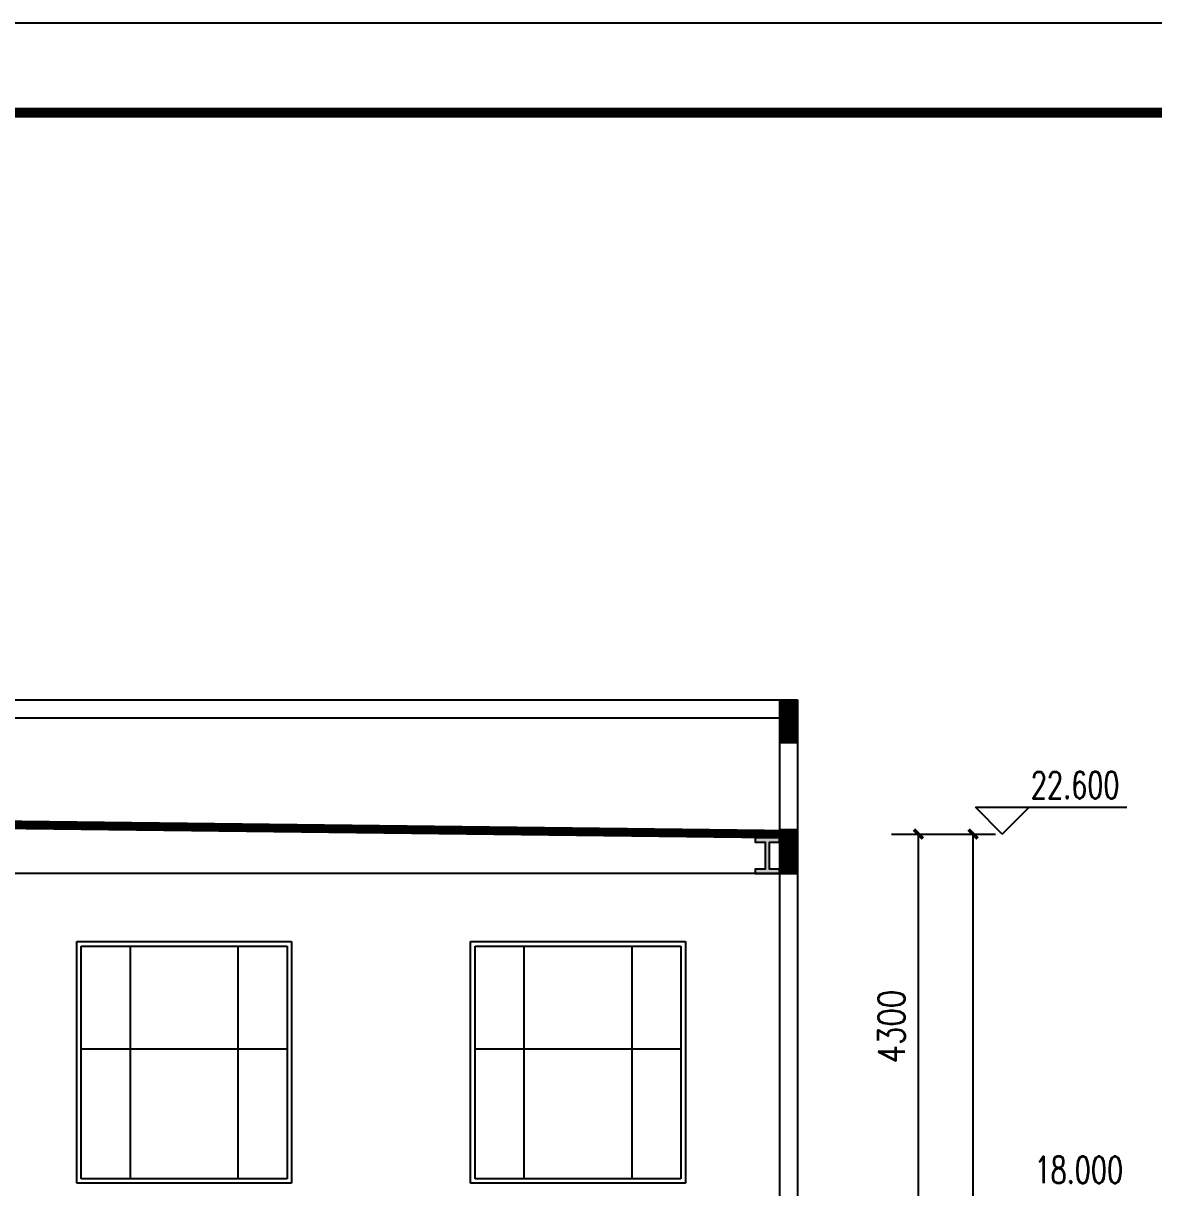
# Model space of a CAD drawing. Header units: millimetres. Extents: x 591771 to 1936534, y -622016 to 355666.
# Drawn here: x 652220 to 664848, y 10062 to 23071 of the extents above; entities that cross this region are included whole.
import ezdxf

# ---------------------------------------------------------------- set-up
doc = ezdxf.new("R2010")
doc.units = ezdxf.units.MM
doc.header["$LTSCALE"] = 80
for name, color, linetype in [('\\M+5B4B0\\M+5BBA7', 124, 'Continuous'), ('\\M+5BDA8-\\M+5B1EA\\M+5B8DF', 3, 'Continuous'), ('\\M+5BDA8-\\M+5B3DF\\M+5B4E7', 3, 'Continuous'), ('\\M+5C1A2\\M+5C3E6\\M+5CFDF\\M+5CCF51', 7, 'Continuous'), ('\\M+5CDBC\\M+5BFF2', 252, 'Continuous'), ('COLUMN', 2, 'Continuous'), ('PUB_TEXT', 7, 'Continuous')]:
    doc.layers.add(name, color=color, linetype=linetype)
doc.styles.add('A-STANDARD', font='SIMPLEX', dxfattribs={"bigfont": 'GBCBIG'})
doc.styles.add('DIM_FONT', font='SIMPLEX.shx', dxfattribs={"width": 0.8})
doc.dimstyles.new('DIMN', dxfattribs={"dimtxt": 300, "dimasz": 100, "dimexe": 250, "dimexo": 300, "dimgap": 150, "dimtad": 1, "dimdec": 0, "dimzin": 0, "dimdsep": 46, "dimtxsty": 'DIM_FONT', "dimblk": 'ARCHTICK', "dimcen": 0.09, "dimclrt": 7, "dimazin": 2, "dimtfac": 1, "dimtdec": 0, "dimtix": 1, "dimtmove": 2, "dimatfit": 3, "dimldrblk": 'ARCHTICK', "dimfxl": 0, "dimtolj": 1, "dimtzin": 0, "dimarcsym": 0})

# ---------------------------------------------------------------- blocks, each defined once
blk = doc.blocks.new('A$C4C590835')
blk.add_hatch(color=256).paths.add_polyline_path([(160, 350), (270, 350), (270, 400), (0, 400), (0, 350), (110, 350), (110, 50), (0, 50), (0, 0), (270, 0), (270, 50), (160, 50)])
at = {"layer": 'COLUMN'}
blk.add_lwpolyline([(0, 350), (0, 400), (270, 400), (270, 350), (160, 350), (160, 50), (270, 50), (270, 0), (0, 0), (0, 50), (110, 50), (110, 350), (0, 350)], close=True, dxfattribs=at)
blk = doc.blocks.new('_ArchTick')
at = {"color": 0, "linetype": 'ByBlock', "const_width": 0.4}
blk.add_lwpolyline([(-0.5, -0.5), (0.5, 0.5)], dxfattribs=at)
blk = doc.blocks.new('*D154')
at = {"layer": '\\M+5BDA8-\\M+5B3DF\\M+5B4E7', "color": 0, "lineweight": -2, "transparency": 16777216}
for p, q in [((661918, 14012), (662469, 14012)), ((662219, 9712), (662219, 14012)), ((661918, 9712), (662469, 9712))]:
    blk.add_line(p, q, dxfattribs=at)
at = {"layer": 'Defpoints', "color": 0, "transparency": 16777216}
for p in [(661618, 14012), (662219, 14012), (661618, 9712)]:
    blk.add_point(p, dxfattribs=at)
at = {"layer": '\\M+5BDA8-\\M+5B3DF\\M+5B4E7', "color": 0, "lineweight": -2, "transparency": 16777216, "xscale": 100, "yscale": 100, "zscale": 100}
for p, rotation in [((662219, 14012), 90), ((662219, 9712), 270)]:
    blk.add_blockref('_ArchTick', p, dxfattribs=dict(at, rotation=rotation))
at = {"layer": '\\M+5BDA8-\\M+5B3DF\\M+5B4E7', "color": 7, "transparency": 16777216, "insert": (661919, 11862), "char_height": 300, "attachment_point": 5, "rotation": 90, "style": 'DIM_FONT'}
blk.add_mtext('\\A1;4300', dxfattribs=at)
blk = doc.blocks.new('*D155')
at = {"layer": '\\M+5BDA8-\\M+5B3DF\\M+5B4E7', "color": 0, "lineweight": -2, "transparency": 16777216}
for p, q in [((662119, 14012), (663081, 14012)), ((662831, -8788), (662831, 14012)), ((662119, -8788), (663081, -8788))]:
    blk.add_line(p, q, dxfattribs=at)
at = {"layer": 'Defpoints', "color": 0, "transparency": 16777216}
for p in [(661819, 14012), (662831, 14012), (661819, -8788)]:
    blk.add_point(p, dxfattribs=at)
at = {"layer": '\\M+5BDA8-\\M+5B3DF\\M+5B4E7', "color": 0, "lineweight": -2, "transparency": 16777216, "xscale": 100, "yscale": 100, "zscale": 100}
for p, rotation in [((662831, 14012), 90), ((662831, -8788), 270)]:
    blk.add_blockref('_ArchTick', p, dxfattribs=dict(at, rotation=rotation))
at = {"layer": '\\M+5BDA8-\\M+5B3DF\\M+5B4E7', "color": 7, "transparency": 16777216, "insert": (662531, 2612), "char_height": 300, "attachment_point": 5, "rotation": 90, "style": 'DIM_FONT'}
blk.add_mtext('\\A1;22800', dxfattribs=at)

msp = doc.modelspace()

# ---------------------------------------------------------------- linework, layer by layer
at = {"layer": '\\M+5B4B0\\M+5BBA7', "ltscale": 20}
for p, q in [((652816.8, 10111.9), (652816.8, 12811.9)), ((652816.8, 12811.9), (655216.8, 12811.9)), ((652866.8, 12761.9), (655166.8, 12761.9)), ((652866.8, 10161.9), (652866.8, 12761.9)), ((653416.8, 10161.9), (653416.8, 12761.9)), ((654616.8, 12761.9), (654616.8, 10161.9)), ((655166.8, 12761.9), (655166.8, 10161.9)), ((655216.8, 12811.9), (655216.8, 10111.9)), ((657216.8, 10111.9), (657216.8, 12811.9)), ((657216.8, 12811.9), (659616.8, 12811.9)), ((657266.8, 10161.9), (657266.8, 12761.9)), ((657266.8, 12761.9), (659566.8, 12761.9)), ((657816.8, 10161.9), (657816.8, 12761.9)), ((659016.8, 12761.9), (659016.8, 10161.9)), ((659566.8, 12761.9), (659566.8, 10161.9)), ((659616.8, 12811.9), (659616.8, 10111.9)), ((652866.8, 11611.9), (655166.8, 11611.9)), ((657266.8, 11611.9), (659566.8, 11611.9)), ((655166.8, 10161.9), (652866.8, 10161.9)), ((659566.8, 10161.9), (657266.8, 10161.9)), ((655216.8, 10111.9), (652816.8, 10111.9)), ((659616.8, 10111.9), (657216.8, 10111.9))]:
    msp.add_line(p, q, dxfattribs=at)
at = {"layer": '\\M+5BDA8-\\M+5B1EA\\M+5B8DF'}
for p, q in [((663156.3, 14011.9), (662856.3, 14311.9)), ((662856.3, 14311.9), (664546.3, 14311.9)), ((663156.3, 14011.9), (663456.3, 14311.9))]:
    msp.add_line(p, q, dxfattribs=at)
at = {"layer": '\\M+5C1A2\\M+5C3E6\\M+5CFDF\\M+5CCF51'}
for p, q in [((630316.8, 15511.9), (660867.2, 15511.9)), ((630316.8, 15511.9), (660852.5, 15511.9)), ((660667.2, 15511.9), (660667.2, -8638.1)), ((660867.2, 15511.9), (660867.2, -8638.1)), ((630316.8, 15311.9), (660852.5, 15311.9)), ((660667.2, 14062.7), (660867.2, 14062.7)), ((660767.2, 14062.7), (660767.2, 13572.5)), ((660767.2, 13572.5), (630116.8, 13572.5)), ((660667.2, 13572.5), (660867.2, 13572.5))]:
    msp.add_line(p, q, dxfattribs=at)
for points, const_width in [([(660767.2, 15511.9), (660767.2, 15021.6)], 200), ([(630316.8, 14011.9), (645816.8, 14191.9), (660667.2, 14011.9)], 100), ([(660767.2, 14062.7), (660767.2, 13572.5)], 200)]:
    msp.add_lwpolyline(points, dxfattribs=dict(at, const_width=const_width))
at = {"layer": '\\M+5CDBC\\M+5BFF2', "color": 2}
msp.add_lwpolyline([(593376.3, -36328.9), (677476.3, -36328.9), (677476.3, 23071.1), (593376.3, 23071.1)], close=True, dxfattribs=at)
at = {"layer": '\\M+5CDBC\\M+5BFF2', "color": 2, "const_width": 112.5}
msp.add_lwpolyline([(594376.4, -35328.9), (676476.3, -35328.9), (676476.3, 22071.1), (594376.4, 22071.1)], close=True, dxfattribs=at)

# ---------------------------------------------------------------- block references
at = {"layer": 'COLUMN', "xscale": -1, "rotation": 2.001031340626014e-08}
msp.add_blockref('A$C4C590835', (660667.2, 13572.5), dxfattribs=at)

# ---------------------------------------------------------------- texts
at = {"layer": 'PUB_TEXT', "style": 'A-STANDARD', "width": 0.705882}
for s, p in [('22.600', (663476.3, 14412)), ('18.000', (663516.3, 10112))]:
    msp.add_text(s, height=297.5, dxfattribs=at).set_placement(p)

# ---------------------------------------------------------------- dimensions: what is measured, and where the dimension line sits
at = {"layer": '\\M+5BDA8-\\M+5B3DF\\M+5B4E7'}
for p1, p2, distance, picture, middle in [((661618.1, 9711.9), (661618.1, 14011.9), -600.8, '*D154', (661918.9, 11861.9)), ((661818.8, -8788.1), (661818.8, 14011.9), -1012.2, '*D155', (662531, 2611.9))]:
    dim = msp.add_aligned_dim(p1=p1, p2=p2, distance=distance, dimstyle='DIMN', dxfattribs=at)
    dim.commit()
    dim.dimension.update_dxf_attribs({"geometry": picture, "text_midpoint": middle})

doc.saveas('drawing.dxf')
